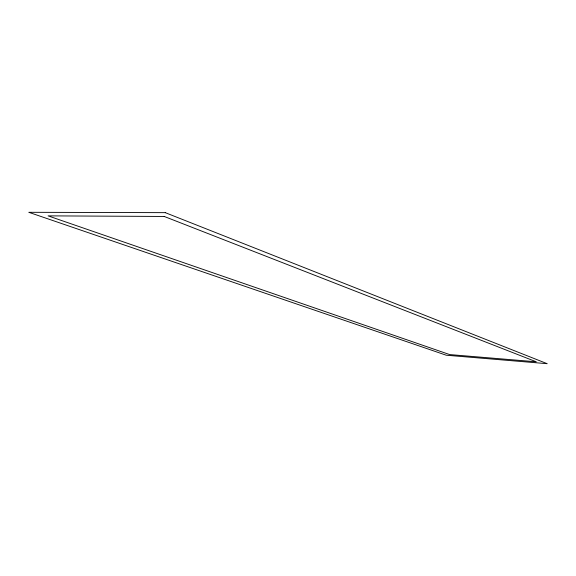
<?xml version="1.0" encoding="UTF-8"?>
<svg xmlns="http://www.w3.org/2000/svg" width="576" height="576" viewBox="0 0 576 576"><rect width="100%" height="100%" fill="white"/><g stroke="black" fill="none" stroke-linecap="round" stroke-linejoin="round"><path stroke-width="0.86" d="M165.276 212.652L28.8 212.306L446.256 355.219L547.2 363.694L165.276 212.652M164.225 216.461L48.096 215.863L449.669 354.578L536.285 361.8L164.225 216.461"/></g></svg>
